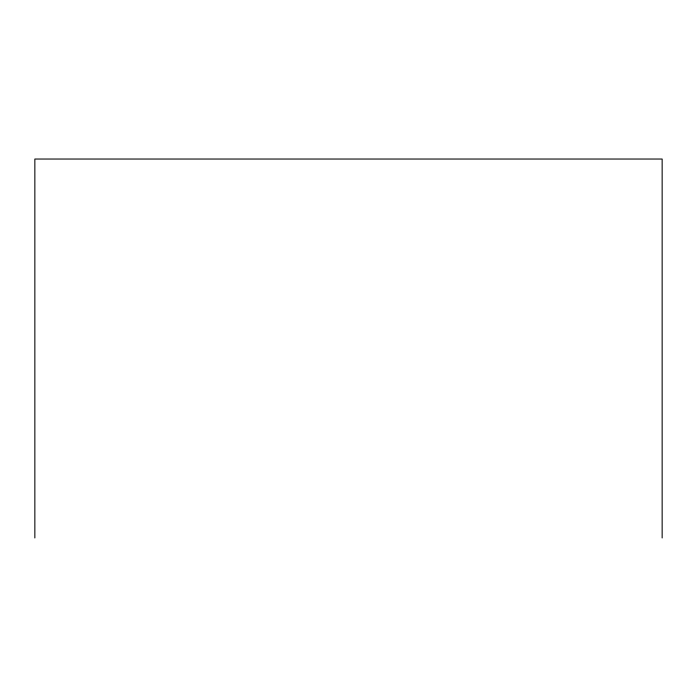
<?xml version="1.0" encoding="UTF-8"?>
<svg xmlns="http://www.w3.org/2000/svg" width="697" height="697" viewBox="0 0 697 697"><rect width="100%" height="100%" fill="white"/><g stroke="black" fill="none" stroke-linecap="round" stroke-linejoin="round"><path stroke-width="1.05" d="M662.15 537.962L662.15 159.038L34.85 159.038L34.85 537.962"/></g></svg>
